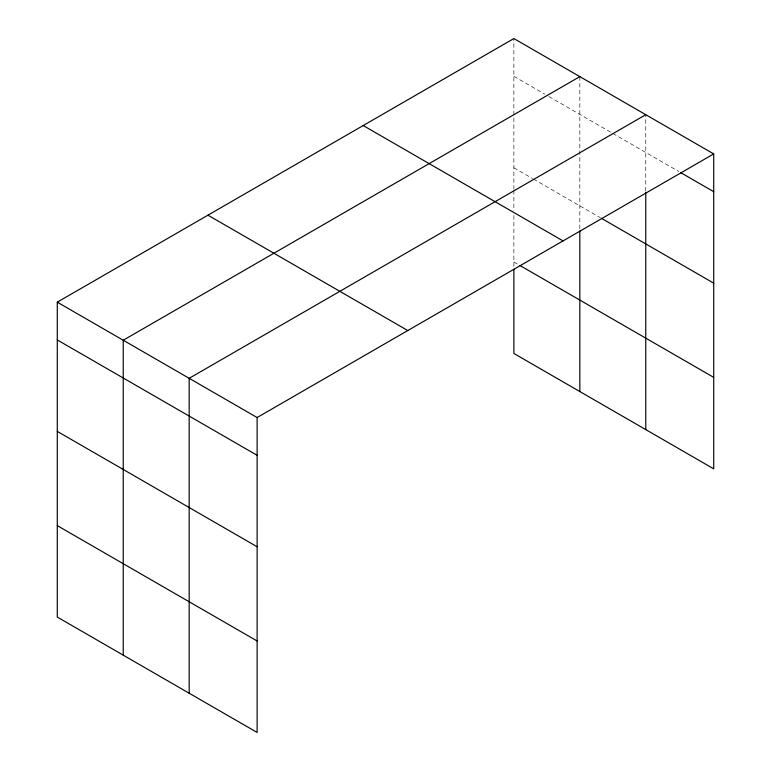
<?xml version="1.0" encoding="UTF-8"?>
<svg xmlns="http://www.w3.org/2000/svg" width="771" height="771" viewBox="0 0 771 771"><rect width="100%" height="100%" fill="white"/><g stroke="black" fill="none" stroke-linecap="round" stroke-linejoin="round"><path stroke-width="0.58" stroke-dasharray="3.85 2.89" d="M513.881 189.242L513.881 116.026M513.881 114.831L513.881 38.55M645.77 190.967L645.77 114.696M513.881 76.319L544.798 94.168M548.913 96.548L611.769 132.834M612.8 133.431L678.711 171.48M513.881 167.779L532.433 178.486M533.465 179.074L600.436 217.75M513.881 262.005L518.006 264.386M579.831 76.618L579.831 229.7M513.881 190.437L513.881 210.714M513.881 215.485L513.881 266.814"/><path stroke-width="1.16" d="M713.715 153.921L513.881 38.55L57.285 302.165L57.285 617.079L257.119 732.45L257.119 417.535L713.715 153.921L713.715 468.835L513.881 353.465L513.881 269.224M645.77 192.172L645.77 429.611M579.831 76.618L123.225 340.242L123.225 655.148M645.77 114.696L189.174 378.31L189.174 693.225M680.774 172.675L713.715 191.69M601.467 218.338L713.715 283.15M363.208 125.548L563.042 240.918M520.068 265.571L713.715 377.376M207.958 215.176L407.792 330.547M57.285 302.165L257.119 417.535M57.285 339.934L257.119 455.304M57.285 431.394L257.119 546.764M57.285 525.62L257.119 640.99M579.831 230.895L579.831 391.533"/></g></svg>
